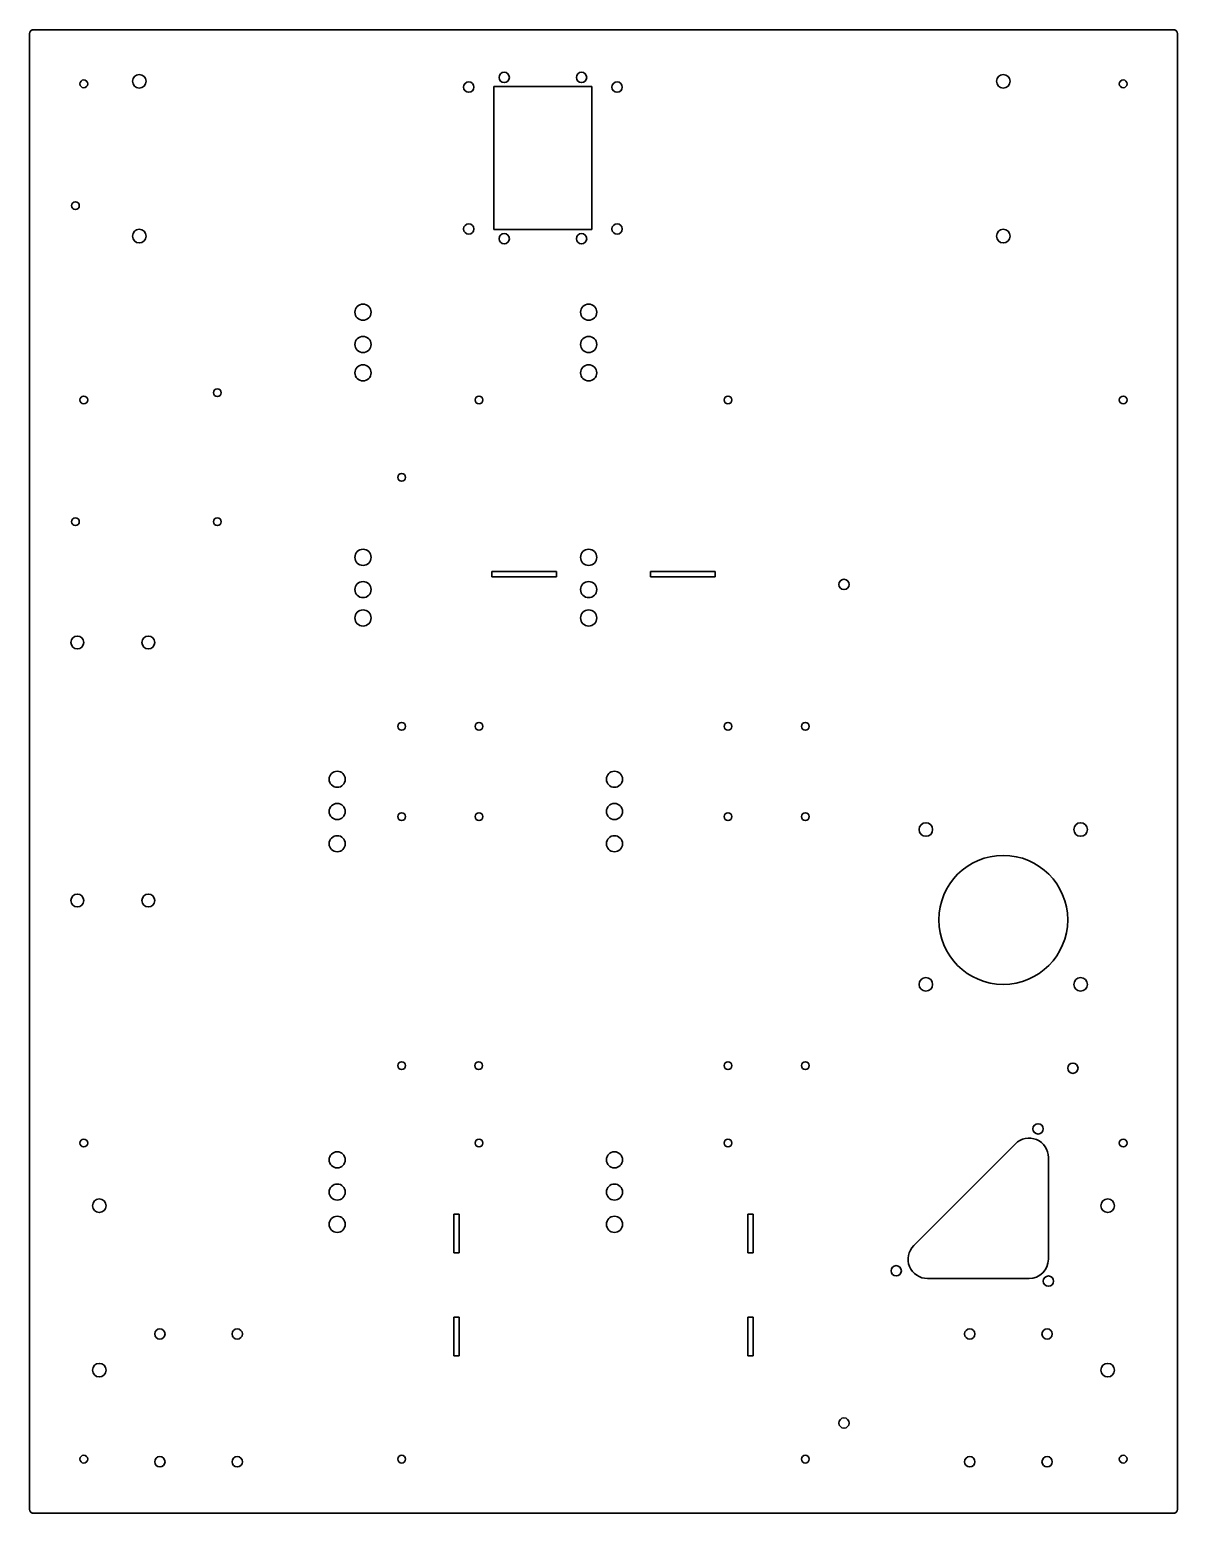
# Model space of a CAD drawing. Header units: inches. Extents: x 0 to 890, y 0 to 1150.
import ezdxf

# ---------------------------------------------------------------- set-up
doc = ezdxf.new("R2010")
doc.units = ezdxf.units.IN
doc.header["$MEASUREMENT"] = 0
doc.layers.add('SIMUMAK Visible (ISO)', color=7, linetype='Continuous', lineweight=35)

# ---------------------------------------------------------------- blocks, each defined once
blk = doc.blocks.new('GLD-SMT-04-CME01')
at = {"layer": 'SIMUMAK Visible (ISO)'}
for p, q in [((0, 3), (0, 1147)), ((3, 1150), (887, 1150)), ((890, 1147), (890, 3)), ((360, 995), (360, 1106)), ((360, 1106), (436, 1106)), ((436, 1106), (436, 995)), ((436, 995), (360, 995)), ((358.5, 730), (408.5, 730)), ((358.5, 725.9), (358.5, 730)), ((408.5, 725.9), (358.5, 725.9)), ((408.5, 730), (408.5, 725.9)), ((481.5, 730), (531.5, 730)), ((481.5, 725.9), (481.5, 730)), ((531.5, 725.9), (481.5, 725.9)), ((531.5, 730), (531.5, 725.9)), ((685.6, 207.6), (764.4, 286.4)), ((790, 275.8), (790, 197)), ((329, 232), (333.1, 232)), ((329, 202), (329, 232)), ((333.1, 232), (333.1, 202)), ((556.9, 232), (561, 232)), ((556.9, 202), (556.9, 232)), ((561, 232), (561, 202)), ((333.1, 202), (329, 202)), ((561, 202), (556.9, 202)), ((775, 182), (696.2, 182)), ((329, 152), (333.1, 152)), ((329, 122), (329, 152)), ((333.1, 152), (333.1, 122)), ((556.9, 152), (561, 152)), ((556.9, 122), (556.9, 152)), ((561, 152), (561, 122)), ((333.1, 122), (329, 122)), ((561, 122), (556.9, 122)), ((887, 0), (3, 0))]:
    blk.add_line(p, q, dxfattribs=at)
for centre, radius in [((368, 1113), 4), ((428, 1113), 4), ((42, 1108), 3), ((85, 1110), 5.25), ((340.5, 1105.5), 4), ((455.5, 1105.5), 4), ((755, 1110), 5.25), ((848, 1108), 3), ((35.5, 1013.6), 3), ((85, 990), 5.25), ((340.5, 995.5), 4), ((368, 988), 4), ((428, 988), 4), ((455.5, 995.5), 4), ((755, 990), 5.25), ((258.5, 931), 6.25), ((433.5, 931), 6.25), ((258.5, 906), 6.25), ((433.5, 906), 6.25), ((258.5, 884), 6.25), ((433.5, 884), 6.25), ((42, 863), 3), ((145.5, 868.6), 3), ((348.5, 863), 3), ((541.5, 863), 3), ((848, 863), 3), ((288.5, 803), 3), ((35.5, 768.6), 3), ((145.5, 768.6), 3), ((258.5, 741), 6.25), ((433.5, 741), 6.25), ((258.5, 716), 6.25), ((433.5, 716), 6.25), ((631.5, 720), 4), ((258.5, 694), 6.25), ((433.5, 694), 6.25), ((37, 675), 5), ((92, 675), 5), ((288.5, 610), 3), ((348.5, 610), 3), ((541.5, 610), 3), ((601.5, 610), 3), ((238.5, 569), 6.25), ((453.5, 569), 6.25), ((238.5, 544), 6.25), ((288.5, 540), 3), ((348.5, 540), 3), ((453.5, 544), 6.25), ((541.5, 540), 3), ((601.5, 540), 3), ((695, 530), 5.25), ((815, 530), 5.25), ((238.5, 519), 6.25), ((453.5, 519), 6.25), ((755, 460), 50), ((37, 475), 5), ((92, 475), 5), ((695, 410), 5.25), ((815, 410), 5.25), ((288.5, 347), 3), ((348.2, 347), 3), ((541.5, 347), 3), ((601.5, 347), 3), ((809, 345), 4), ((782, 298), 4), ((42, 287), 3), ((348.5, 287), 3), ((541.5, 287), 3), ((848, 287), 3), ((238.5, 274), 6.25), ((453.5, 274), 6.25), ((238.5, 249), 6.25), ((453.5, 249), 6.25), ((54, 238.4), 5.25), ((836, 238.4), 5.25), ((238.5, 224), 6.25), ((453.5, 224), 6.25), ((672, 188), 4), ((790, 180), 4), ((101, 139), 4), ((161, 139), 4), ((729, 139), 4), ((789, 139), 4), ((54, 111), 5.25), ((836, 111), 5.25), ((631.5, 70), 4), ((42, 42), 3), ((101, 40), 4), ((161, 40), 4), ((288.5, 42), 3), ((601.5, 42), 3), ((729, 40), 4), ((789, 40), 4), ((848, 42), 3)]:
    blk.add_circle(centre, radius, dxfattribs=at)
at = {"layer": 'SIMUMAK Visible (ISO)', "extrusion": (0, 0, -1)}
for centre, start, end in [((-3, 1147), 0, 90), ((-887, 1147), 90, 180), ((-3, 3), 270, 0), ((-887, 3), 180, 270)]:
    blk.add_arc(centre, 3, start, end, dxfattribs=at)
at = {"layer": 'SIMUMAK Visible (ISO)'}
for centre, start, end in [((775, 275.8), 0, 135), ((696.2, 197), 135, 270), ((775, 197), 270, 0)]:
    blk.add_arc(centre, 15, start, end, dxfattribs=at)

msp = doc.modelspace()

# ---------------------------------------------------------------- block references
msp.add_blockref('GLD-SMT-04-CME01', (0, 0))

doc.saveas('drawing.dxf')
